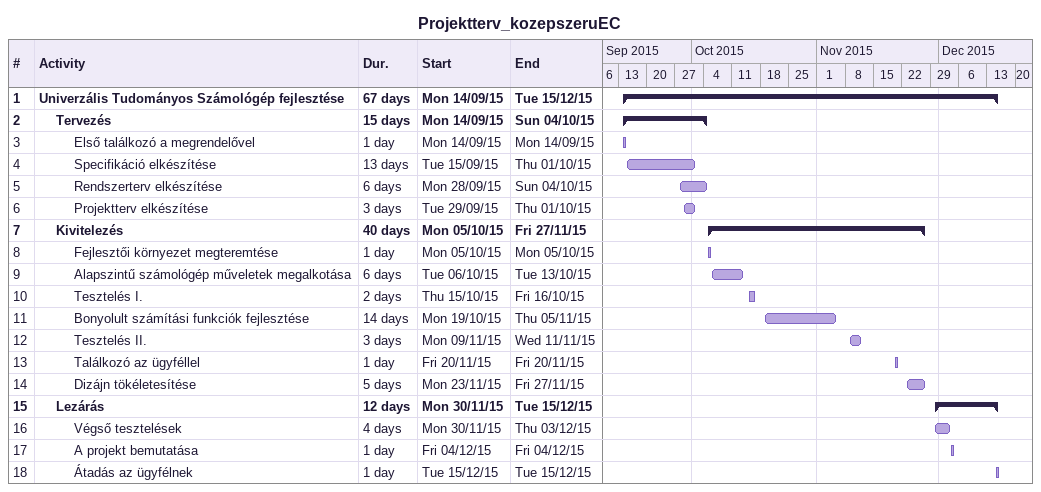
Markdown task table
Projektterv_kozepszeruEC

| ID | Level | Task | Duration | Start | Finish |
|---|---|---|---|---|---|
| 1 | 1 | **Univerzális Tudományos Számológép fejlesztése** | 67d | 2015-09-14 | 2015-12-15 |
| 2 | 2 | **Tervezés** | 15d | 2015-09-14 | 2015-10-04 |
| 3 | 3 | Első találkozó a megrendelővel | 1d | 2015-09-14 | 2015-09-14 |
| 4 | 3 | Specifikáció elkészítése | 13d | 2015-09-15 | 2015-10-01 |
| 5 | 3 | Rendszerterv elkészítése | 6d | 2015-09-28 | 2015-10-04 |
| 6 | 3 | Projektterv elkészítése | 3d | 2015-09-29 | 2015-10-01 |
| 7 | 2 | **Kivitelezés** | 40d | 2015-10-05 | 2015-11-27 |
| 8 | 3 | Fejlesztői környezet megteremtése | 1d | 2015-10-05 | 2015-10-05 |
| 9 | 3 | Alapszintű számológép műveletek megalkotása | 6d | 2015-10-06 | 2015-10-13 |
| 10 | 3 | Tesztelés I. | 2d | 2015-10-15 | 2015-10-16 |
| 11 | 3 | Bonyolult számítási funkciók fejlesztése | 14d | 2015-10-19 | 2015-11-05 |
| 12 | 3 | Tesztelés II. | 3d | 2015-11-09 | 2015-11-11 |
| 13 | 3 | Találkozó az ügyféllel | 1d | 2015-11-20 | 2015-11-20 |
| 14 | 3 | Dizájn tökéletesítése | 5d | 2015-11-23 | 2015-11-27 |
| 15 | 2 | **Lezárás** | 12d | 2015-11-30 | 2015-12-15 |
| 16 | 3 | Végső tesztelések | 4d | 2015-11-30 | 2015-12-03 |
| 17 | 3 | A projekt bemutatása | 1d | 2015-12-04 | 2015-12-04 |
| 18 | 3 | Átadás az ügyfélnek | 1d | 2015-12-15 | 2015-12-15 |
